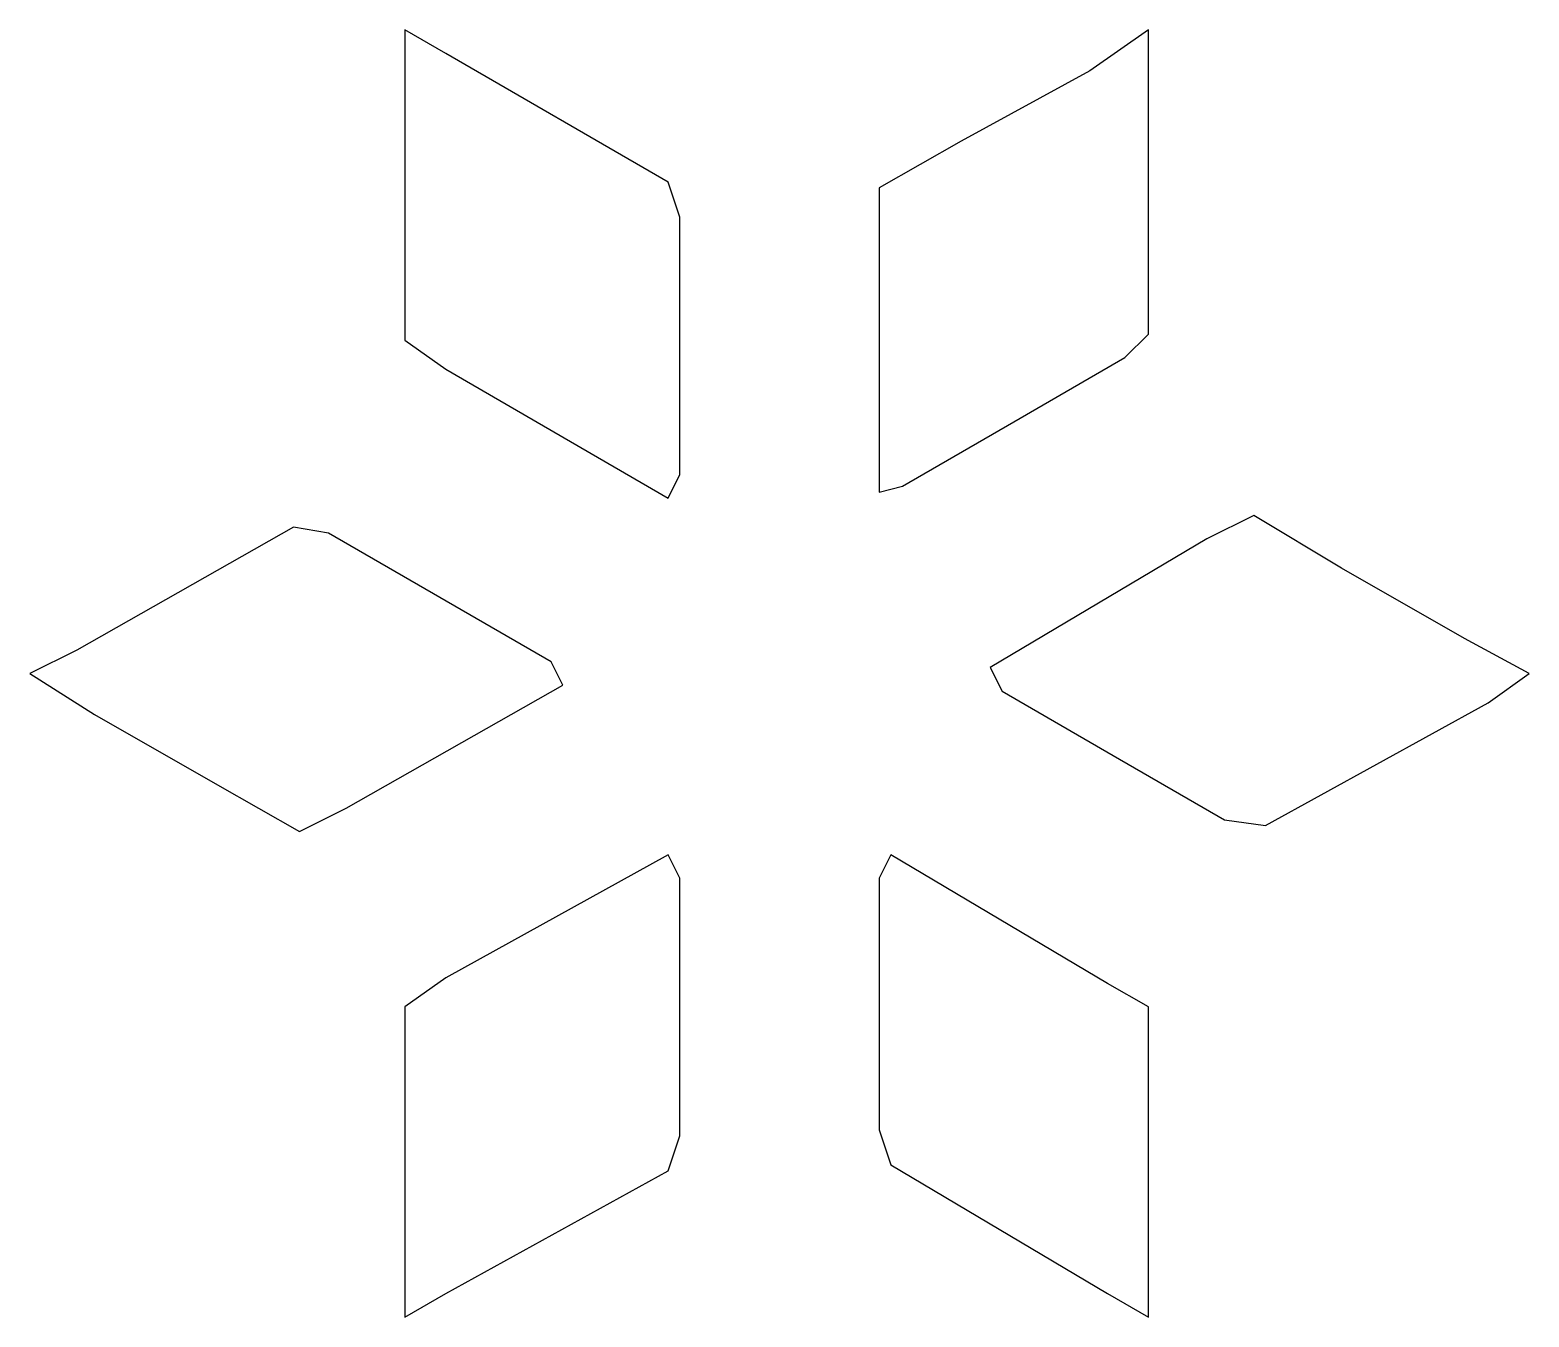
# Model space of a CAD drawing. Header units: centimetres. Extents: x -162 to 48, y -78 to 11.
# Drawn here: x -155.545 to -151.743, y -56.248 to -52.981 of the extents above; entities that cross this region are included whole.
import ezdxf

# ---------------------------------------------------------------- set-up
doc = ezdxf.new("R2010")
doc.units = ezdxf.units.CM
doc.header["$MEASUREMENT"] = 0
doc.layers.add('layer 1', color=7, linetype='Continuous')

msp = doc.modelspace()

# ---------------------------------------------------------------- linework, layer by layer
at = {"layer": 'layer 1', "color": 140}
for points in [[(-154.5945, -53.53075), (-154.5945, -53.53075), (-154.5945, -53.53075), (-154.5945, -53.53075), (-154.5945, -53.53075), (-154.5945, -53.53075), (-154.5945, -53.17437), (-154.5945, -53.17437), (-154.5945, -53.17437), (-154.5945, -53.17437), (-154.5945, -52.98133), (-154.5945, -52.98133), (-154.5945, -52.98133), (-154.5945, -52.98133), (-154.49052, -53.04085), (-154.49052, -53.04085), (-154.49052, -53.04085), (-154.49052, -53.04085), (-153.92604, -53.3674), (-153.92604, -53.3674), (-153.92604, -53.3674), (-153.92604, -53.3674), (-153.89635, -53.45646), (-153.89635, -53.45646), (-153.89635, -53.45646), (-153.89635, -53.45646), (-153.89635, -53.78316), (-153.89635, -53.78316), (-153.89635, -53.78316), (-153.89635, -53.78316), (-153.89635, -54.10971), (-153.89635, -54.10971), (-153.89635, -54.10971), (-153.89635, -54.10971), (-153.92604, -54.16908), (-153.92604, -54.16908), (-153.92604, -54.16908), (-153.92604, -54.16908), (-154.49052, -53.84253), (-154.49052, -53.84253), (-154.49052, -53.84253), (-154.49052, -53.84253), (-154.5945, -53.76824), (-154.5945, -53.76824), (-154.5945, -53.76824), (-154.5945, -53.76824), (-154.5945, -53.53075), (-154.5945, -53.53075)], [(-153.39139, -53.51583), (-153.39139, -53.51583), (-153.39139, -53.51583), (-153.39139, -53.51583), (-153.39139, -53.51583), (-153.39139, -53.51583), (-153.39139, -53.38232), (-153.39139, -53.38232), (-153.39139, -53.38232), (-153.39139, -53.38232), (-153.18344, -53.26342), (-153.18344, -53.26342), (-153.18344, -53.26342), (-153.18344, -53.26342), (-152.85674, -53.08531), (-152.85674, -53.08531), (-152.85674, -53.08531), (-152.85674, -53.08531), (-152.70816, -52.98133), (-152.70816, -52.98133), (-152.70816, -52.98133), (-152.70816, -52.98133), (-152.70816, -53.11499), (-152.70816, -53.11499), (-152.70816, -53.11499), (-152.70816, -53.11499), (-152.70816, -53.75347), (-152.70816, -53.75347), (-152.70816, -53.75347), (-152.70816, -53.75347), (-152.76754, -53.81284), (-152.76754, -53.81284), (-152.76754, -53.81284), (-152.76754, -53.81284), (-153.04978, -53.97604), (-153.04978, -53.97604), (-153.04978, -53.97604), (-153.04978, -53.97604), (-153.33202, -54.13939), (-153.33202, -54.13939), (-153.33202, -54.13939), (-153.33202, -54.13939), (-153.39139, -54.15431), (-153.39139, -54.15431), (-153.39139, -54.15431), (-153.39139, -54.15431), (-153.39139, -53.51583), (-153.39139, -53.51583)], [(-152.55958, -54.27305), (-152.55958, -54.27305), (-152.55958, -54.27305), (-152.55958, -54.27305), (-152.55958, -54.27305), (-152.55958, -54.27305), (-152.44084, -54.21368), (-152.44084, -54.21368), (-152.44084, -54.21368), (-152.44084, -54.21368), (-152.21797, -54.3472), (-152.21797, -54.3472), (-152.21797, -54.3472), (-152.21797, -54.3472), (-151.90604, -54.52546), (-151.90604, -54.52546), (-151.90604, -54.52546), (-151.90604, -54.52546), (-151.7427, -54.61452), (-151.7427, -54.61452), (-151.7427, -54.61452), (-151.7427, -54.61452), (-151.84667, -54.68866), (-151.84667, -54.68866), (-151.84667, -54.68866), (-151.84667, -54.68866), (-152.41101, -55.00044), (-152.41101, -55.00044), (-152.41101, -55.00044), (-152.41101, -55.00044), (-152.51513, -54.98567), (-152.51513, -54.98567), (-152.51513, -54.98567), (-152.51513, -54.98567), (-152.79722, -54.82232), (-152.79722, -54.82232), (-152.79722, -54.82232), (-152.79722, -54.82232), (-153.07946, -54.65898), (-153.07946, -54.65898), (-153.07946, -54.65898), (-153.07946, -54.65898), (-153.10915, -54.5996), (-153.10915, -54.5996), (-153.10915, -54.5996), (-153.10915, -54.5996), (-152.55958, -54.27305), (-152.55958, -54.27305)], [(-155.42631, -54.55515), (-155.42631, -54.55515), (-155.42631, -54.55515), (-155.42631, -54.55515), (-155.42631, -54.55515), (-155.42631, -54.55515), (-154.87674, -54.24337), (-154.87674, -54.24337), (-154.87674, -54.24337), (-154.87674, -54.24337), (-154.78753, -54.25814), (-154.78753, -54.25814), (-154.78753, -54.25814), (-154.78753, -54.25814), (-154.50529, -54.42148), (-154.50529, -54.42148), (-154.50529, -54.42148), (-154.50529, -54.42148), (-154.2232, -54.58483), (-154.2232, -54.58483), (-154.2232, -54.58483), (-154.2232, -54.58483), (-154.19351, -54.64421), (-154.19351, -54.64421), (-154.19351, -54.64421), (-154.19351, -54.64421), (-154.74308, -54.95599), (-154.74308, -54.95599), (-154.74308, -54.95599), (-154.74308, -54.95599), (-154.86182, -55.01536), (-154.86182, -55.01536), (-154.86182, -55.01536), (-154.86182, -55.01536), (-155.06977, -54.89661), (-155.06977, -54.89661), (-155.06977, -54.89661), (-155.06977, -54.89661), (-155.3817, -54.71835), (-155.3817, -54.71835), (-155.3817, -54.71835), (-155.3817, -54.71835), (-155.54505, -54.61452), (-155.54505, -54.61452), (-155.54505, -54.61452), (-155.54505, -54.61452), (-155.42631, -54.55515), (-155.42631, -54.55515)], [(-153.89635, -55.46065), (-153.89635, -55.46065), (-153.89635, -55.46065), (-153.89635, -55.46065), (-153.89635, -55.46065), (-153.89635, -55.46065), (-153.89635, -55.78735), (-153.89635, -55.78735), (-153.89635, -55.78735), (-153.89635, -55.78735), (-153.92604, -55.87641), (-153.92604, -55.87641), (-153.92604, -55.87641), (-153.92604, -55.87641), (-154.49052, -56.18819), (-154.49052, -56.18819), (-154.49052, -56.18819), (-154.49052, -56.18819), (-154.5945, -56.24756), (-154.5945, -56.24756), (-154.5945, -56.24756), (-154.5945, -56.24756), (-154.5945, -56.01007), (-154.5945, -56.01007), (-154.5945, -56.01007), (-154.5945, -56.01007), (-154.5945, -55.63892), (-154.5945, -55.63892), (-154.5945, -55.63892), (-154.5945, -55.63892), (-154.5945, -55.46065), (-154.5945, -55.46065), (-154.5945, -55.46065), (-154.5945, -55.46065), (-154.49052, -55.38651), (-154.49052, -55.38651), (-154.49052, -55.38651), (-154.49052, -55.38651), (-153.92604, -55.07473), (-153.92604, -55.07473), (-153.92604, -55.07473), (-153.92604, -55.07473), (-153.89635, -55.1341), (-153.89635, -55.1341), (-153.89635, -55.1341), (-153.89635, -55.1341), (-153.89635, -55.46065), (-153.89635, -55.46065)], [(-153.39139, -55.46065), (-153.39139, -55.46065), (-153.39139, -55.46065), (-153.39139, -55.46065), (-153.39139, -55.46065), (-153.39139, -55.46065), (-153.39139, -55.1341), (-153.39139, -55.1341), (-153.39139, -55.1341), (-153.39139, -55.1341), (-153.36171, -55.07473), (-153.36171, -55.07473), (-153.36171, -55.07473), (-153.36171, -55.07473), (-152.81214, -55.40128), (-152.81214, -55.40128), (-152.81214, -55.40128), (-152.81214, -55.40128), (-152.70816, -55.46065), (-152.70816, -55.46065), (-152.70816, -55.46065), (-152.70816, -55.46065), (-152.70816, -55.71306), (-152.70816, -55.71306), (-152.70816, -55.71306), (-152.70816, -55.71306), (-152.70816, -56.06944), (-152.70816, -56.06944), (-152.70816, -56.06944), (-152.70816, -56.06944), (-152.70816, -56.24756), (-152.70816, -56.24756), (-152.70816, -56.24756), (-152.70816, -56.24756), (-152.81214, -56.18819), (-152.81214, -56.18819), (-152.81214, -56.18819), (-152.81214, -56.18819), (-153.36171, -55.86149), (-153.36171, -55.86149), (-153.36171, -55.86149), (-153.36171, -55.86149), (-153.39139, -55.77243), (-153.39139, -55.77243), (-153.39139, -55.77243), (-153.39139, -55.77243), (-153.39139, -55.46065), (-153.39139, -55.46065)]]:
    msp.add_open_spline(points, degree=3, knots=[0, 0, 0, 0, 0.0769231, 0.0769231, 0.0769231, 0.0769231, 0.1538462, 0.1538462, 0.1538462, 0.1538462, 0.2307692, 0.2307692, 0.2307692, 0.2307692, 0.3076923, 0.3076923, 0.3076923, 0.3076923, 0.3846154, 0.3846154, 0.3846154, 0.3846154, 0.4615385, 0.4615385, 0.4615385, 0.4615385, 0.5384615, 0.5384615, 0.5384615, 0.5384615, 0.6153846, 0.6153846, 0.6153846, 0.6153846, 0.6923077, 0.6923077, 0.6923077, 0.6923077, 0.7692308, 0.7692308, 0.7692308, 0.7692308, 0.8461538, 0.8461538, 0.8461538, 0.8461538, 1, 1, 1, 1], dxfattribs=at)

doc.saveas('drawing.dxf')
